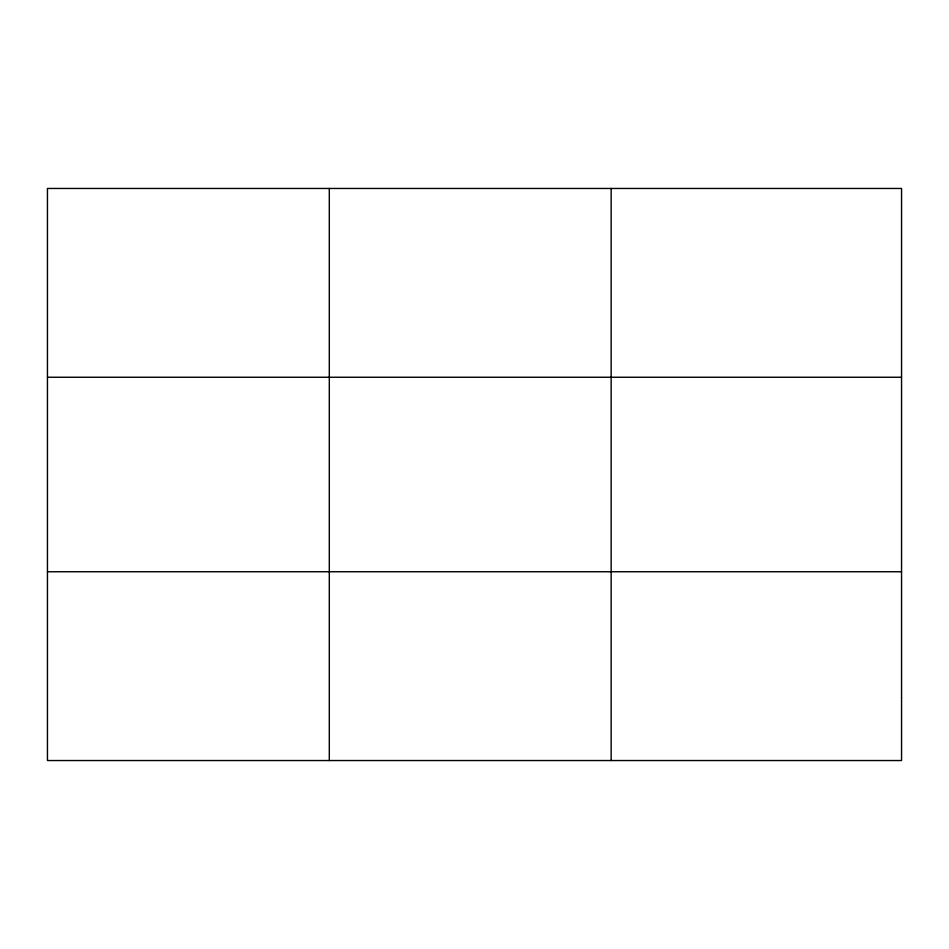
<?xml version="1.0" encoding="UTF-8"?>
<svg xmlns="http://www.w3.org/2000/svg" width="949" height="949" viewBox="0 0 949 949"><rect width="100%" height="100%" fill="white"/><g stroke="black" fill="none" stroke-linecap="round" stroke-linejoin="round"><path stroke-width="1.42" d="M329.303 188.46L329.303 760.54M611.156 188.46L611.156 760.54M47.45 377.251L901.55 377.251M47.45 571.749L901.55 571.749M901.55 697.61L901.55 760.54L47.45 760.54L47.45 188.46L901.55 188.46L901.55 697.61"/></g></svg>
